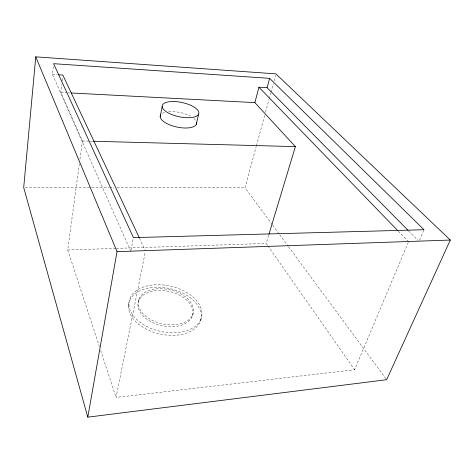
<?xml version="1.0" encoding="UTF-8"?>
<svg xmlns="http://www.w3.org/2000/svg" width="474" height="474" viewBox="0 0 474 474"><rect width="100%" height="100%" fill="white"/><g stroke="black" fill="none" stroke-linecap="round" stroke-linejoin="round"><path stroke-width="0.36" stroke-dasharray="2.37 1.78" d="M130.824 251.469L52.454 74.4L53.289 66.544M79.922 159.258L82.387 140.962L60.856 92.436L61.762 84.467M62.171 80.841L62.586 77.221M99.487 346.885L67.711 249.994L79.336 163.649M131.085 250.082L133.17 239.014M128.418 306.4L128.922 303.828M408.256 242.433L354.647 369.708L116.071 397.437L145.34 251.682M138.793 300.557L139.16 298.762M192.604 315.483A27.99 17.497 12.7 0 0 156.349 290.598A27.99 17.497 12.7 0 0 147.544 319.642A27.99 17.497 12.7 0 0 192.604 315.483L193.054 313.705A28.037 17.461 12.7 0 0 156.728 288.832A28.037 17.461 12.7 0 0 147.935 317.823A28.037 17.461 12.7 0 0 193.054 313.705M200.751 320.181A36.984 23.232 12.6 0 0 152.421 287.469A36.984 23.232 12.6 0 0 141.412 326.213A36.984 23.232 12.6 0 0 200.751 320.181L201.414 317.657A37.073 23.167 12.7 0 0 152.948 284.975A37.073 23.167 12.7 0 0 141.969 323.606A37.073 23.167 12.7 0 0 201.414 317.657M272.23 224.617L245.046 187.775L256.238 146.484M256.428 145.773L264.723 115.158M265.493 112.308L268.965 99.499M269.161 98.782L270.701 93.088M270.897 92.377L273.208 83.833M273.984 80.983L275.524 75.289M267.454 245.259L266.181 243.446L268.74 234.968M419.543 240.093L423.72 230.37M67.711 249.994L115.668 248.412M116.408 248.388L266.181 243.446M25.181 187.562L108.836 187.645M109.577 187.645L114.015 187.651M116.977 187.651L245.046 187.775M82.387 140.962L89.782 141.157M90.522 141.181L92.738 141.24M60.856 92.436L67.498 92.785M68.232 92.821L69.708 92.898M52.454 74.4L57.295 74.702M408.582 230.862L417.944 240.336M398.261 231.134L408.541 241.758M272.668 225.209L279.239 234.126M279.678 234.719L288.008 246.012M288.447 246.604L386.642 379.715M267.875 245.864L354.647 369.708M139.516 238.25L145.174 250.29M100.642 350.399L116.071 397.437M162.304 113.351A18.575 7.442 12.1 0 1 165.023 112.237M168.62 111.627A18.575 7.442 12.1 0 1 190.37 116.171M193.984 118.595A18.575 7.442 12.1 0 1 196.248 121.362"/><path stroke-width="0.71" d="M35.763 56.844L23.7 187.562L87.791 417.156L386.642 379.715L450.3 240.051L275.909 73.867L35.763 56.844L117.042 251.653L87.791 417.156M160.2 116.794L162.155 106.591M196.349 124.33L198.576 114.216A18.717 7.27 12.1 0 0 174.29 101.531A18.717 7.27 12.1 0 0 168.643 113.132A18.717 7.27 12.1 0 0 198.576 114.216M268.954 234.263L295.379 146.62L254.888 102.633L258.911 87.21L267.111 87.72L408.067 230.34M267.111 87.72L269.611 78.346L53.592 63.682L133.431 237.634L423.999 229.724L269.611 78.346M117.042 251.653L450.3 240.051M93.479 141.258L295.379 146.62M71.183 92.975L254.888 102.633M58.681 74.791L62.829 75.046L139.202 237.581M258.911 87.21L397.745 230.601M196.592 122.399A18.575 7.442 12.1 0 1 177.092 127.091A18.575 7.442 12.1 0 1 160.65 114.904"/></g></svg>
